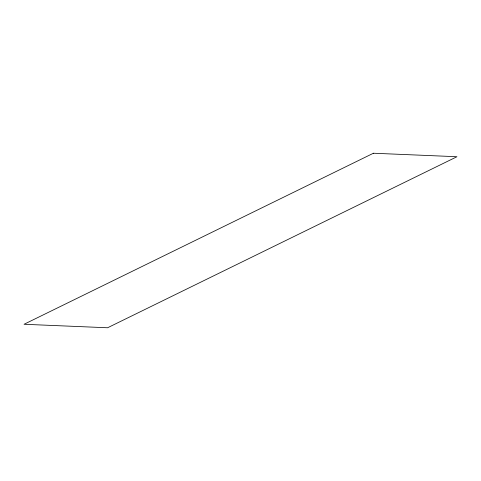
<?xml version="1.0" encoding="UTF-8"?>
<svg xmlns="http://www.w3.org/2000/svg" width="481" height="481" viewBox="0 0 481 481"><rect width="100%" height="100%" fill="white"/><g stroke="black" fill="none" stroke-linecap="round" stroke-linejoin="round"><path stroke-width="0.72" d="M373.412 153.235L24.05 324.278L107.588 327.765L456.95 156.722L373.412 153.235"/></g></svg>
